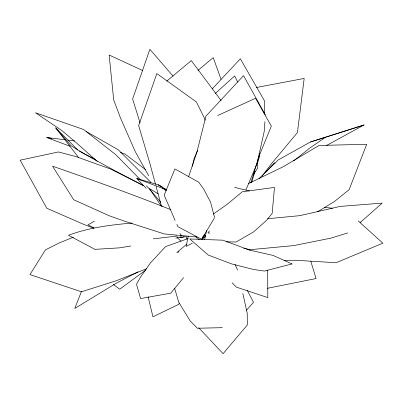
<?xml version="1.0" encoding="UTF-8"?>
<svg xmlns="http://www.w3.org/2000/svg" width="403" height="403" viewBox="0 0 403 403"><rect width="100%" height="100%" fill="white"/><g stroke="black" fill="none" stroke-linecap="round" stroke-linejoin="round"><path stroke-width="0.6" d="M264.519 113.671L264.635 101.143L240.359 58.778L212.25 88.897M264.927 121.686L264.227 131.418L256.998 163.663L245.921 189.979M259.819 153.261L259.22 157.578L257.401 163.542M188.236 235.972L186.176 246.364L192.281 243.241M204.653 239.523L206.613 230.506M192.357 166.399L194.13 158.429L197.616 150.425M251.583 182.619L255.039 171.295M250.797 182.831L259.099 155.981L271.335 126.119L255.527 98.267L217.796 115.47M188.493 176.998L196.866 152.294L205.953 116.109L243.553 75.648L265.411 114.996M81.426 291.525L74.782 308.441L116.009 283.369L138.113 271.773M201.742 239.538L203.48 235.538M214.31 218.149L201.626 239.261L177.809 226.632L176.831 224.39M253.049 175.038L257.497 168.373L257.25 162.147M209.439 230.899L207.998 232.949L209.877 233.13M183.612 277.642L170.696 293.167L140.602 298.563L136.526 284.317L140.38 277.309L150.551 262.796L165.562 246.621L188.272 238.49M261.94 176.383L271.33 163.875L297.419 132.602L304.184 78.434L256.434 87.501M179.657 303.021L178.494 304.472L152.939 316.793L148.113 296.774M179.934 237.77L181.884 235.347M246.47 310.245L253.507 302.331L247.22 290.205M265.537 172.464L274.418 162.726L274.942 163.86M202.155 239.573L205.56 235.896M258.993 178.589L278.277 159.91L310.471 141.972L364.07 124.97L326.173 145.69M215.262 93.491L234.657 75.96L237.699 82.131M360.131 222.617L382.18 203.112L340.208 206.401L299.903 215.65L267.617 218.728M186.866 244.122L176.836 252.57L179.209 251.779M197.933 70.46L213.237 57.629L221.071 79.441M166.716 81.179L191.274 60.596L221.156 100.614M293.591 160.948L310.169 147.775L325.518 137.242L364.07 124.97M145.78 270.086L119.701 289.203L113.369 284.432M213.182 214.169L226.909 204.502L242.334 191.763L274.493 187.425L272.156 213.414L266.61 220.295L253.583 231.906L236.062 242.017L226.083 241.8M317.509 211.852L334.515 201.45L349.149 189.652L366.69 144.254L318.995 145.488L283.5 166.595L248.172 183.748M94.458 221.192L87.97 224.844L94.095 227.942M73.356 237.211L59.589 242.772L45.458 249.855L29.963 274.589L81.456 291.787L116.472 280.674L146.657 268.736M181.068 237.659L184 236.606M310.471 141.972L325.518 137.242M347.678 232.949L330.984 238.123L293.722 245.598L250.54 249.659L243.755 248.389M267.234 288.341L316.053 278.544L310.794 261.179M130.879 245.976L119.721 247.84L94.947 249.356L68.5 235.271C88.917 227.594 110.593 224.909 132.199 223.035M175.683 238.082L186.267 236.677L186.503 239.1M153.2 238.863L181.32 235.523L179.914 233.463M284.201 260.58L294.89 260.247L336.112 262.701L382.85 243.19L358.287 220.965M222.401 327.674L197.364 328.244L190.07 320.798L178.7 302.169L174.685 288.417M324.46 207.293L332.485 208.25M177.37 235.181L164.263 233.936L124.32 221.086L109.485 215.867L73.704 199.757L52.566 166.197C92.227 180.03 131.841 194.055 170.842 209.676M180.494 235.478L196.719 237.019M202.336 237.553L204.21 237.735M70.092 146.274L46.758 137.529L65.321 139.801M67.795 140.103L74.6 140.934M46.758 137.529L51.715 138.41M234.521 187.36L249.467 190.987M146.213 188.312L136.778 178.519L158.505 184.896L162.741 187.365M120.477 152.44L125.202 154.168L145.478 169.557M136.778 178.519L166.751 189.924M93.672 228.204L83.708 224.36L46.829 208.275L20.15 160.167L58.42 151.956L75.734 156.51L110.709 169.084L143.811 185.813M142.803 70.58L109.137 55.02L113.701 99.949L120.301 117.5L135.272 151.669L148.682 175.794M143.045 185.309L114.306 170.434L84.403 153.986L71.019 145.695L55.69 127.882L77.9 150.087M150.228 189.027L158.303 193.878M79.462 151.145L95.446 159.457M86.282 131.519L118.316 149.815L150.959 182.418M166.817 189.838L158.505 184.896L160.47 186.403M162.429 187.904L166.348 190.906M97.264 161.401L75.502 142.047L61.921 130.632L35.479 112.769L83.517 129.479L115.661 154.571L140.712 180.03M162.213 206.432L161.281 205.59L156.057 186.282M195.858 236.637L199.132 239.573M204.336 234.627L205.691 235.921M177.048 237.322L180.987 241.311M146.43 185.838L149.503 188.962L160.681 202.311M232.068 282.73L236.365 287.127L267.809 297.6L267.678 271.239L266.988 270.242M198.734 327.775L223.086 353.683L247.336 324.984L247.22 313.222L242.808 293.394M249.22 249.407L250.056 250.298M173.053 76.152L149.876 49.317L132.627 98.997L140.063 122.875M55.69 127.882L78.605 157.533M149.422 188.649L161.341 206.165M235.05 264.509L237.614 270.126M175.114 220.476L164.182 195.153L174.912 168.938L198.734 182.227L203.52 188.8L210.552 202.089L214.628 217.625M205.177 120.306L204.356 117.958L196.407 101.949L156.838 73.578L138.652 125.61L149.856 163.351L155.568 184.473M204.523 234.944L205.092 236.722M292.019 263.94L264.469 271.063L253.376 269.446L231.67 263.915L208.296 255.084L189.758 238.964L222.859 240.188L249.659 250.122L273.118 255.442L292.019 263.94"/></g></svg>
